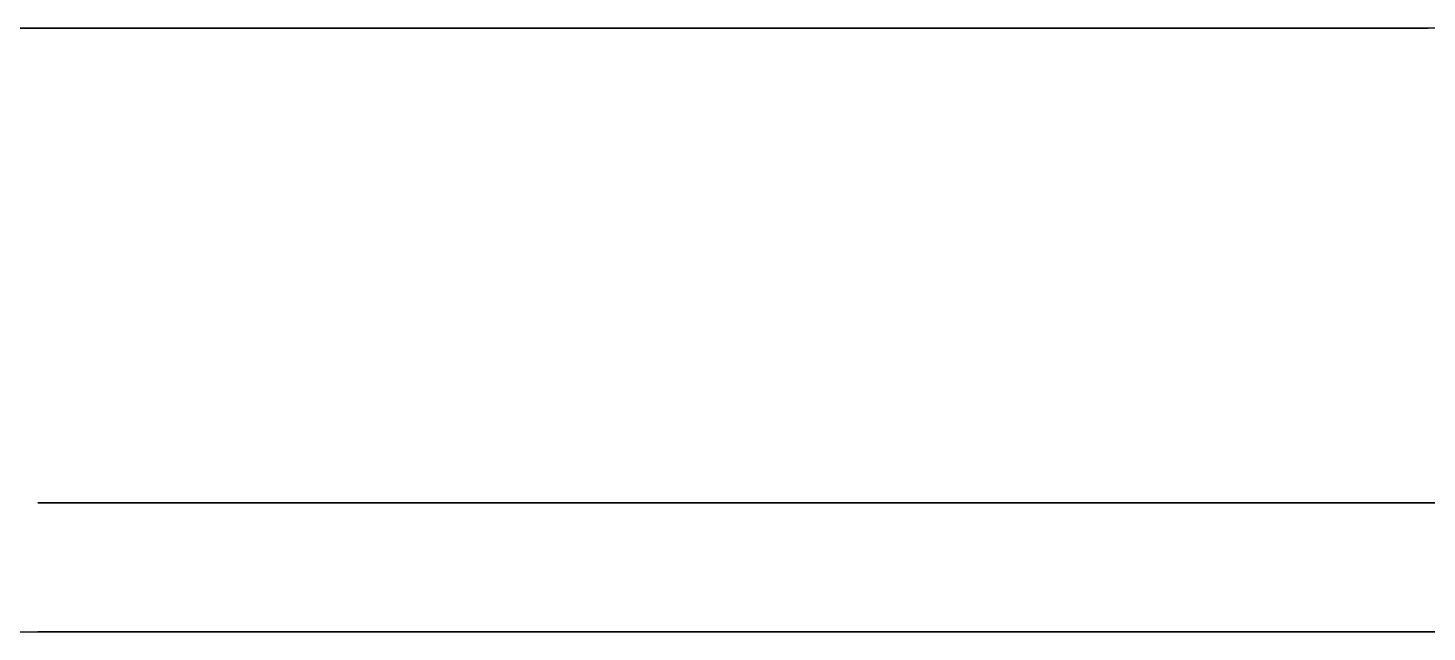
# Model space of a CAD drawing. Header units: metres. Extents: x 0 to 420, y 0 to 297.
# Drawn here: x 154.593 to 158.126, y 61.431 to 62.955 of the extents above; entities that cross this region are included whole.
import ezdxf

# ---------------------------------------------------------------- set-up
doc = ezdxf.new("R2010")
doc.units = ezdxf.units.M

msp = doc.modelspace()

# ---------------------------------------------------------------- linework, layer by layer
at = {"layer": 'GEOMETRY'}
for p, q in [((170.0863, 62.955), (148.6739, 62.955)), ((170.0863, 62.955), (149.6899, 62.955)), ((154.6299, 62.955), (154.5676, 62.955)), ((154.5676, 62.955), (154.6299, 62.955)), ((154.6299, 62.955), (154.5676, 62.955)), ((154.5676, 62.955), (154.6299, 62.955)), ((154.6922, 62.955), (154.6299, 62.955)), ((154.6299, 62.955), (154.6922, 62.955)), ((154.6922, 62.955), (154.6299, 62.955)), ((154.6299, 62.955), (154.6922, 62.955)), ((154.7619, 62.955), (154.6922, 62.955)), ((154.6922, 62.955), (154.7619, 62.955)), ((154.7619, 62.955), (154.6922, 62.955)), ((154.6922, 62.955), (154.7619, 62.955)), ((154.8316, 62.955), (154.7619, 62.955)), ((154.7619, 62.955), (154.8316, 62.955)), ((154.8316, 62.955), (154.7619, 62.955)), ((154.7619, 62.955), (154.8316, 62.955)), ((154.9013, 62.955), (154.8316, 62.955)), ((154.8316, 62.955), (154.9013, 62.955)), ((154.9013, 62.955), (154.8316, 62.955)), ((154.8316, 62.955), (154.9013, 62.955)), ((154.971, 62.955), (154.9013, 62.955)), ((154.9013, 62.955), (154.971, 62.955)), ((154.971, 62.955), (154.9013, 62.955)), ((154.9013, 62.955), (154.971, 62.955)), ((155.0434, 62.955), (154.971, 62.955)), ((154.971, 62.955), (155.0434, 62.955)), ((155.0434, 62.955), (154.971, 62.955)), ((154.971, 62.955), (155.0434, 62.955)), ((155.1197, 62.955), (155.0434, 62.955)), ((155.0434, 62.955), (155.1197, 62.955)), ((155.1197, 62.955), (155.0434, 62.955)), ((155.0434, 62.955), (155.1197, 62.955)), ((155.1959, 62.955), (155.1197, 62.955)), ((155.1197, 62.955), (155.1959, 62.955)), ((155.1959, 62.955), (155.1197, 62.955)), ((155.1197, 62.955), (155.1959, 62.955)), ((155.2721, 62.955), (155.1959, 62.955)), ((155.1959, 62.955), (155.2721, 62.955)), ((155.2721, 62.955), (155.1959, 62.955)), ((155.1959, 62.955), (155.2721, 62.955)), ((155.3483, 62.955), (155.2721, 62.955)), ((155.2721, 62.955), (155.3483, 62.955)), ((155.3483, 62.955), (155.2721, 62.955)), ((155.2721, 62.955), (155.3483, 62.955)), ((155.4294, 62.955), (155.3483, 62.955)), ((155.3483, 62.955), (155.4294, 62.955)), ((155.4294, 62.955), (155.3483, 62.955)), ((155.3483, 62.955), (155.4294, 62.955)), ((155.5112, 62.955), (155.4294, 62.955)), ((155.4294, 62.955), (155.5112, 62.955)), ((155.5112, 62.955), (155.4294, 62.955)), ((155.4294, 62.955), (155.5112, 62.955)), ((155.593, 62.955), (155.5112, 62.955)), ((155.5112, 62.955), (155.593, 62.955)), ((155.593, 62.955), (155.5112, 62.955)), ((155.5112, 62.955), (155.593, 62.955)), ((155.6748, 62.955), (155.593, 62.955)), ((155.593, 62.955), (155.6748, 62.955)), ((155.6748, 62.955), (155.593, 62.955)), ((155.593, 62.955), (155.6748, 62.955)), ((155.7579, 62.955), (155.6748, 62.955)), ((155.6748, 62.955), (155.7579, 62.955)), ((155.7579, 62.955), (155.6748, 62.955)), ((155.6748, 62.955), (155.7579, 62.955)), ((155.8442, 62.955), (155.7579, 62.955)), ((155.7579, 62.955), (155.8442, 62.955)), ((155.8442, 62.955), (155.7579, 62.955)), ((155.7579, 62.955), (155.8442, 62.955)), ((155.9305, 62.955), (155.8442, 62.955)), ((155.8442, 62.955), (155.9305, 62.955)), ((155.9305, 62.955), (155.8442, 62.955)), ((155.8442, 62.955), (155.9305, 62.955)), ((156.0169, 62.955), (155.9305, 62.955)), ((155.9305, 62.955), (156.0169, 62.955)), ((156.0169, 62.955), (155.9305, 62.955)), ((155.9305, 62.955), (156.0169, 62.955)), ((156.1032, 62.955), (156.0169, 62.955)), ((156.0169, 62.955), (156.1032, 62.955)), ((156.1032, 62.955), (156.0169, 62.955)), ((156.0169, 62.955), (156.1032, 62.955)), ((156.1921, 62.955), (156.1032, 62.955)), ((156.1032, 62.955), (156.1921, 62.955)), ((156.1921, 62.955), (156.1032, 62.955)), ((156.1032, 62.955), (156.1921, 62.955)), ((156.2819, 62.955), (156.1921, 62.955)), ((156.1921, 62.955), (156.2819, 62.955)), ((156.2819, 62.955), (156.1921, 62.955)), ((156.1921, 62.955), (156.2819, 62.955)), ((156.3717, 62.955), (156.2819, 62.955)), ((156.2819, 62.955), (156.3717, 62.955)), ((156.3717, 62.955), (156.2819, 62.955)), ((156.2819, 62.955), (156.3717, 62.955)), ((156.4615, 62.955), (156.3717, 62.955)), ((156.3717, 62.955), (156.4615, 62.955)), ((156.4615, 62.955), (156.3717, 62.955)), ((156.3717, 62.955), (156.4615, 62.955)), ((156.5516, 62.955), (156.4615, 62.955)), ((156.4615, 62.955), (156.5516, 62.955)), ((156.5516, 62.955), (156.4615, 62.955)), ((156.4615, 62.955), (156.5516, 62.955)), ((156.6438, 62.955), (156.5516, 62.955)), ((156.5516, 62.955), (156.6438, 62.955)), ((156.6438, 62.955), (156.5516, 62.955)), ((156.5516, 62.955), (156.6438, 62.955)), ((156.7359, 62.955), (156.6438, 62.955)), ((156.6438, 62.955), (156.7359, 62.955)), ((156.7359, 62.955), (156.6438, 62.955)), ((156.6438, 62.955), (156.7359, 62.955)), ((156.8281, 62.955), (156.7359, 62.955)), ((156.7359, 62.955), (156.8281, 62.955)), ((156.8281, 62.955), (156.7359, 62.955)), ((156.7359, 62.955), (156.8281, 62.955)), ((156.9202, 62.955), (156.8281, 62.955)), ((156.8281, 62.955), (156.9202, 62.955)), ((156.9202, 62.955), (156.8281, 62.955)), ((156.8281, 62.955), (156.9202, 62.955)), ((157.013, 62.955), (156.9202, 62.955)), ((156.9202, 62.955), (157.013, 62.955)), ((157.013, 62.955), (156.9202, 62.955)), ((156.9202, 62.955), (157.013, 62.955)), ((157.1063, 62.955), (157.013, 62.955)), ((157.013, 62.955), (157.1063, 62.955)), ((157.1063, 62.955), (157.013, 62.955)), ((157.013, 62.955), (157.1063, 62.955)), ((157.1996, 62.955), (157.1063, 62.955)), ((157.1063, 62.955), (157.1996, 62.955)), ((157.1996, 62.955), (157.1063, 62.955)), ((157.1063, 62.955), (157.1996, 62.955)), ((157.293, 62.955), (157.1996, 62.955)), ((157.1996, 62.955), (157.293, 62.955)), ((157.293, 62.955), (157.1996, 62.955)), ((157.1996, 62.955), (157.293, 62.955)), ((157.3863, 62.955), (157.293, 62.955)), ((157.293, 62.955), (157.3863, 62.955)), ((157.3863, 62.955), (157.293, 62.955)), ((157.293, 62.955), (157.3863, 62.955)), ((157.3863, 62.955), (157.4796, 62.955)), ((157.4796, 62.955), (157.3863, 62.955)), ((157.3863, 62.955), (157.4796, 62.955)), ((157.4796, 62.955), (157.3863, 62.955)), ((157.4796, 62.955), (157.5729, 62.955)), ((157.5729, 62.955), (157.4796, 62.955)), ((157.4796, 62.955), (157.5729, 62.955)), ((157.5729, 62.955), (157.4796, 62.955)), ((157.5729, 62.955), (157.6662, 62.955)), ((157.6662, 62.955), (157.5729, 62.955)), ((157.5729, 62.955), (157.6662, 62.955)), ((157.6662, 62.955), (157.5729, 62.955)), ((157.6662, 62.955), (157.7595, 62.955)), ((157.7595, 62.955), (157.6662, 62.955)), ((157.6662, 62.955), (157.7595, 62.955)), ((157.7595, 62.955), (157.6662, 62.955)), ((157.7595, 62.955), (157.8524, 62.955)), ((157.8524, 62.955), (157.7595, 62.955)), ((157.7595, 62.955), (157.8524, 62.955)), ((157.8524, 62.955), (157.7595, 62.955)), ((157.8524, 62.955), (157.9445, 62.955)), ((157.9445, 62.955), (157.8524, 62.955)), ((157.8524, 62.955), (157.9445, 62.955)), ((157.9445, 62.955), (157.8524, 62.955)), ((157.9445, 62.955), (158.0366, 62.955)), ((158.0366, 62.955), (157.9445, 62.955)), ((157.9445, 62.955), (158.0366, 62.955)), ((158.0366, 62.955), (157.9445, 62.955)), ((158.0366, 62.955), (158.1288, 62.955)), ((158.1288, 62.955), (158.0366, 62.955)), ((158.0366, 62.955), (158.1288, 62.955)), ((158.1288, 62.955), (158.0366, 62.955)), ((154.6215, 61.757), (154.6177, 61.757)), ((154.6177, 61.757), (154.6215, 61.757)), ((154.6215, 61.757), (154.6177, 61.757)), ((154.6177, 61.757), (154.6215, 61.757)), ((154.6253, 61.757), (154.6215, 61.757)), ((154.6215, 61.757), (154.6253, 61.757)), ((154.6253, 61.757), (154.6215, 61.757)), ((154.6215, 61.757), (154.6253, 61.757)), ((154.6291, 61.757), (154.6253, 61.757)), ((154.6253, 61.757), (154.6291, 61.757)), ((154.6291, 61.757), (154.6253, 61.757)), ((154.6253, 61.757), (154.6291, 61.757)), ((154.6329, 61.757), (154.6291, 61.757)), ((154.6291, 61.757), (154.6329, 61.757)), ((154.6329, 61.757), (154.6291, 61.757)), ((154.6291, 61.757), (154.6329, 61.757)), ((154.64, 61.757), (154.6329, 61.757)), ((154.6329, 61.757), (154.64, 61.757)), ((154.64, 61.757), (154.6329, 61.757)), ((154.6329, 61.757), (154.64, 61.757)), ((154.6513, 61.757), (154.64, 61.757)), ((154.64, 61.757), (154.6513, 61.757)), ((154.6513, 61.757), (154.64, 61.757)), ((154.64, 61.757), (154.6513, 61.757)), ((154.6627, 61.757), (154.6513, 61.757)), ((154.6513, 61.757), (154.6627, 61.757)), ((154.6627, 61.757), (154.6513, 61.757)), ((154.6513, 61.757), (154.6627, 61.757)), ((154.6741, 61.757), (154.6627, 61.757)), ((154.6627, 61.757), (154.6741, 61.757)), ((154.6741, 61.757), (154.6627, 61.757)), ((154.6627, 61.757), (154.6741, 61.757)), ((154.6855, 61.757), (154.6741, 61.757)), ((154.6741, 61.757), (154.6855, 61.757)), ((154.6855, 61.757), (154.6741, 61.757)), ((154.6741, 61.757), (154.6855, 61.757)), ((154.7032, 61.757), (154.6855, 61.757)), ((154.6855, 61.757), (154.7032, 61.757)), ((154.7032, 61.757), (154.6855, 61.757)), ((154.6855, 61.757), (154.7032, 61.757)), ((154.722, 61.757), (154.7032, 61.757)), ((154.7032, 61.757), (154.722, 61.757)), ((154.722, 61.757), (154.7032, 61.757)), ((154.7032, 61.757), (154.722, 61.757)), ((154.7408, 61.757), (154.722, 61.757)), ((154.722, 61.757), (154.7408, 61.757)), ((154.7408, 61.757), (154.722, 61.757)), ((154.722, 61.757), (154.7408, 61.757)), ((154.7596, 61.757), (154.7408, 61.757)), ((154.7408, 61.757), (154.7596, 61.757)), ((154.7596, 61.757), (154.7408, 61.757)), ((154.7408, 61.757), (154.7596, 61.757)), ((154.7805, 61.757), (154.7596, 61.757)), ((154.7596, 61.757), (154.7805, 61.757)), ((154.7805, 61.757), (154.7596, 61.757)), ((154.7596, 61.757), (154.7805, 61.757)), ((154.8065, 61.757), (154.7805, 61.757)), ((154.7805, 61.757), (154.8065, 61.757)), ((154.8065, 61.757), (154.7805, 61.757)), ((154.7805, 61.757), (154.8065, 61.757)), ((154.8324, 61.757), (154.8065, 61.757)), ((154.8065, 61.757), (154.8324, 61.757)), ((154.8324, 61.757), (154.8065, 61.757)), ((154.8065, 61.757), (154.8324, 61.757)), ((154.8584, 61.757), (154.8324, 61.757)), ((154.8324, 61.757), (154.8584, 61.757)), ((154.8584, 61.757), (154.8324, 61.757)), ((154.8324, 61.757), (154.8584, 61.757)), ((154.8844, 61.757), (154.8584, 61.757)), ((154.8584, 61.757), (154.8844, 61.757)), ((154.8844, 61.757), (154.8584, 61.757)), ((154.8584, 61.757), (154.8844, 61.757)), ((154.9153, 61.757), (154.8844, 61.757)), ((154.8844, 61.757), (154.9153, 61.757)), ((154.9153, 61.757), (154.8844, 61.757)), ((154.8844, 61.757), (154.9153, 61.757)), ((154.9482, 61.757), (154.9153, 61.757)), ((154.9153, 61.757), (154.9482, 61.757)), ((154.9482, 61.757), (154.9153, 61.757)), ((154.9153, 61.757), (154.9482, 61.757)), ((154.981, 61.757), (154.9482, 61.757)), ((154.9482, 61.757), (154.981, 61.757)), ((154.981, 61.757), (154.9482, 61.757)), ((154.9482, 61.757), (154.981, 61.757)), ((155.0139, 61.757), (154.981, 61.757)), ((154.981, 61.757), (155.0139, 61.757)), ((155.0139, 61.757), (154.981, 61.757)), ((154.981, 61.757), (155.0139, 61.757)), ((155.0477, 61.757), (155.0139, 61.757)), ((155.0139, 61.757), (155.0477, 61.757)), ((155.0477, 61.757), (155.0139, 61.757)), ((155.0139, 61.757), (155.0477, 61.757)), ((155.087, 61.757), (155.0477, 61.757)), ((155.0477, 61.757), (155.087, 61.757)), ((155.087, 61.757), (155.0477, 61.757)), ((155.0477, 61.757), (155.087, 61.757)), ((155.1263, 61.757), (155.087, 61.757)), ((155.087, 61.757), (155.1263, 61.757)), ((155.1263, 61.757), (155.087, 61.757)), ((155.087, 61.757), (155.1263, 61.757)), ((155.1656, 61.757), (155.1263, 61.757)), ((155.1263, 61.757), (155.1656, 61.757)), ((155.1656, 61.757), (155.1263, 61.757)), ((155.1263, 61.757), (155.1656, 61.757)), ((155.2049, 61.757), (155.1656, 61.757)), ((155.1656, 61.757), (155.2049, 61.757)), ((155.2049, 61.757), (155.1656, 61.757)), ((155.1656, 61.757), (155.2049, 61.757)), ((155.2476, 61.757), (155.2049, 61.757)), ((155.2049, 61.757), (155.2476, 61.757)), ((155.2476, 61.757), (155.2049, 61.757)), ((155.2049, 61.757), (155.2476, 61.757)), ((155.2928, 61.757), (155.2476, 61.757)), ((155.2476, 61.757), (155.2928, 61.757)), ((155.2928, 61.757), (155.2476, 61.757)), ((155.2476, 61.757), (155.2928, 61.757)), ((155.3381, 61.757), (155.2928, 61.757)), ((155.2928, 61.757), (155.3381, 61.757)), ((155.3381, 61.757), (155.2928, 61.757)), ((155.2928, 61.757), (155.3381, 61.757)), ((155.3833, 61.757), (155.3381, 61.757)), ((155.3381, 61.757), (155.3833, 61.757)), ((155.3833, 61.757), (155.3381, 61.757)), ((155.3381, 61.757), (155.3833, 61.757)), ((155.4286, 61.757), (155.3833, 61.757)), ((155.3833, 61.757), (155.4286, 61.757)), ((155.4286, 61.757), (155.3833, 61.757)), ((155.3833, 61.757), (155.4286, 61.757)), ((155.4792, 61.757), (155.4286, 61.757)), ((155.4286, 61.757), (155.4792, 61.757)), ((155.4792, 61.757), (155.4286, 61.757)), ((155.4286, 61.757), (155.4792, 61.757)), ((155.5299, 61.757), (155.4792, 61.757)), ((155.4792, 61.757), (155.5299, 61.757)), ((155.5299, 61.757), (155.4792, 61.757)), ((155.4792, 61.757), (155.5299, 61.757)), ((155.5805, 61.757), (155.5299, 61.757)), ((155.5299, 61.757), (155.5805, 61.757)), ((155.5805, 61.757), (155.5299, 61.757)), ((155.5299, 61.757), (155.5805, 61.757)), ((155.6311, 61.757), (155.5805, 61.757)), ((155.5805, 61.757), (155.6311, 61.757)), ((155.6311, 61.757), (155.5805, 61.757)), ((155.5805, 61.757), (155.6311, 61.757)), ((155.6838, 61.757), (155.6311, 61.757)), ((155.6311, 61.757), (155.6838, 61.757)), ((155.6838, 61.757), (155.6311, 61.757)), ((155.6311, 61.757), (155.6838, 61.757)), ((155.7392, 61.757), (155.6838, 61.757)), ((155.6838, 61.757), (155.7392, 61.757)), ((155.7392, 61.757), (155.6838, 61.757)), ((155.6838, 61.757), (155.7392, 61.757)), ((155.7946, 61.757), (155.7392, 61.757)), ((155.7392, 61.757), (155.7946, 61.757)), ((155.7946, 61.757), (155.7392, 61.757)), ((155.7392, 61.757), (155.7946, 61.757)), ((155.85, 61.757), (155.7946, 61.757)), ((155.7946, 61.757), (155.85, 61.757)), ((155.85, 61.757), (155.7946, 61.757)), ((155.7946, 61.757), (155.85, 61.757)), ((155.9054, 61.757), (155.85, 61.757)), ((155.85, 61.757), (155.9054, 61.757)), ((155.9054, 61.757), (155.85, 61.757)), ((155.85, 61.757), (155.9054, 61.757)), ((155.9642, 61.757), (155.9054, 61.757)), ((155.9054, 61.757), (155.9642, 61.757)), ((155.9642, 61.757), (155.9054, 61.757)), ((155.9054, 61.757), (155.9642, 61.757)), ((156.0237, 61.757), (155.9642, 61.757)), ((155.9642, 61.757), (156.0237, 61.757)), ((156.0237, 61.757), (155.9642, 61.757)), ((155.9642, 61.757), (156.0237, 61.757)), ((156.0831, 61.757), (156.0237, 61.757)), ((156.0237, 61.757), (156.0831, 61.757)), ((156.0831, 61.757), (156.0237, 61.757)), ((156.0237, 61.757), (156.0831, 61.757)), ((156.1426, 61.757), (156.0831, 61.757)), ((156.0831, 61.757), (156.1426, 61.757)), ((156.1426, 61.757), (156.0831, 61.757)), ((156.0831, 61.757), (156.1426, 61.757)), ((156.203, 61.757), (156.1426, 61.757)), ((156.1426, 61.757), (156.203, 61.757)), ((156.203, 61.757), (156.1426, 61.757)), ((156.1426, 61.757), (156.203, 61.757)), ((156.2657, 61.757), (156.203, 61.757)), ((156.203, 61.757), (156.2657, 61.757)), ((156.2657, 61.757), (156.203, 61.757)), ((156.203, 61.757), (156.2657, 61.757)), ((156.3284, 61.757), (156.2657, 61.757)), ((156.2657, 61.757), (156.3284, 61.757)), ((156.3284, 61.757), (156.2657, 61.757)), ((156.2657, 61.757), (156.3284, 61.757)), ((156.3912, 61.757), (156.3284, 61.757)), ((156.3284, 61.757), (156.3912, 61.757)), ((156.3912, 61.757), (156.3284, 61.757)), ((156.3284, 61.757), (156.3912, 61.757)), ((156.4539, 61.757), (156.3912, 61.757)), ((156.3912, 61.757), (156.4539, 61.757)), ((156.4539, 61.757), (156.3912, 61.757)), ((156.3912, 61.757), (156.4539, 61.757)), ((156.5185, 61.757), (156.4539, 61.757)), ((156.4539, 61.757), (156.5185, 61.757)), ((156.5185, 61.757), (156.4539, 61.757)), ((156.4539, 61.757), (156.5185, 61.757)), ((156.5837, 61.757), (156.5185, 61.757)), ((156.5185, 61.757), (156.5837, 61.757)), ((156.5837, 61.757), (156.5185, 61.757)), ((156.5185, 61.757), (156.5837, 61.757)), ((156.649, 61.757), (156.5837, 61.757)), ((156.5837, 61.757), (156.649, 61.757)), ((156.649, 61.757), (156.5837, 61.757)), ((156.5837, 61.757), (156.649, 61.757)), ((156.7143, 61.757), (156.649, 61.757)), ((156.649, 61.757), (156.7143, 61.757)), ((156.7143, 61.757), (156.649, 61.757)), ((156.649, 61.757), (156.7143, 61.757)), ((156.7798, 61.757), (156.7143, 61.757)), ((156.7143, 61.757), (156.7798, 61.757)), ((156.7798, 61.757), (156.7143, 61.757)), ((156.7143, 61.757), (156.7798, 61.757)), ((156.8467, 61.757), (156.7798, 61.757)), ((156.7798, 61.757), (156.8467, 61.757)), ((156.8467, 61.757), (156.7798, 61.757)), ((156.7798, 61.757), (156.8467, 61.757)), ((156.9137, 61.757), (156.8467, 61.757)), ((156.8467, 61.757), (156.9137, 61.757)), ((156.9137, 61.757), (156.8467, 61.757)), ((156.8467, 61.757), (156.9137, 61.757)), ((156.9806, 61.757), (156.9137, 61.757)), ((156.9137, 61.757), (156.9806, 61.757)), ((156.9806, 61.757), (156.9137, 61.757)), ((156.9137, 61.757), (156.9806, 61.757)), ((157.0476, 61.757), (156.9806, 61.757)), ((156.9806, 61.757), (157.0476, 61.757)), ((157.0476, 61.757), (156.9806, 61.757)), ((156.9806, 61.757), (157.0476, 61.757)), ((157.115, 61.757), (157.0476, 61.757)), ((157.0476, 61.757), (157.115, 61.757)), ((157.115, 61.757), (157.0476, 61.757)), ((157.0476, 61.757), (157.115, 61.757)), ((157.1829, 61.757), (157.115, 61.757)), ((157.115, 61.757), (157.1829, 61.757)), ((157.1829, 61.757), (157.115, 61.757)), ((157.115, 61.757), (157.1829, 61.757)), ((157.2507, 61.757), (157.1829, 61.757)), ((157.1829, 61.757), (157.2507, 61.757)), ((157.2507, 61.757), (157.1829, 61.757)), ((157.1829, 61.757), (157.2507, 61.757)), ((157.3185, 61.757), (157.2507, 61.757)), ((157.2507, 61.757), (157.3185, 61.757)), ((157.3185, 61.757), (157.2507, 61.757)), ((157.2507, 61.757), (157.3185, 61.757)), ((157.3863, 61.757), (157.3185, 61.757)), ((157.3185, 61.757), (157.3863, 61.757)), ((157.3863, 61.757), (157.3185, 61.757)), ((157.3185, 61.757), (157.3863, 61.757)), ((157.3863, 61.757), (157.4541, 61.757)), ((157.4541, 61.757), (157.3863, 61.757)), ((157.3863, 61.757), (157.4541, 61.757)), ((157.4541, 61.757), (157.3863, 61.757)), ((157.4541, 61.757), (157.5219, 61.757)), ((157.5219, 61.757), (157.4541, 61.757)), ((157.4541, 61.757), (157.5219, 61.757)), ((157.5219, 61.757), (157.4541, 61.757)), ((157.5219, 61.757), (157.5897, 61.757)), ((157.5897, 61.757), (157.5219, 61.757)), ((157.5219, 61.757), (157.5897, 61.757)), ((157.5897, 61.757), (157.5219, 61.757)), ((157.5897, 61.757), (157.6575, 61.757)), ((157.6575, 61.757), (157.5897, 61.757)), ((157.5897, 61.757), (157.6575, 61.757)), ((157.6575, 61.757), (157.5897, 61.757)), ((157.6575, 61.757), (157.725, 61.757)), ((157.725, 61.757), (157.6575, 61.757)), ((157.6575, 61.757), (157.725, 61.757)), ((157.725, 61.757), (157.6575, 61.757)), ((157.725, 61.757), (157.7919, 61.757)), ((157.7919, 61.757), (157.725, 61.757)), ((157.725, 61.757), (157.7919, 61.757)), ((157.7919, 61.757), (157.725, 61.757)), ((157.7919, 61.757), (157.8589, 61.757)), ((157.8589, 61.757), (157.7919, 61.757)), ((157.7919, 61.757), (157.8589, 61.757)), ((157.8589, 61.757), (157.7919, 61.757)), ((157.8589, 61.757), (157.9258, 61.757)), ((157.9258, 61.757), (157.8589, 61.757)), ((157.8589, 61.757), (157.9258, 61.757)), ((157.9258, 61.757), (157.8589, 61.757)), ((157.9258, 61.757), (157.9928, 61.757)), ((157.9928, 61.757), (157.9258, 61.757)), ((157.9258, 61.757), (157.9928, 61.757)), ((157.9928, 61.757), (157.9258, 61.757)), ((157.9928, 61.757), (158.0583, 61.757)), ((158.0583, 61.757), (157.9928, 61.757)), ((157.9928, 61.757), (158.0583, 61.757)), ((158.0583, 61.757), (157.9928, 61.757)), ((158.0583, 61.757), (158.1235, 61.757)), ((158.1235, 61.757), (158.0583, 61.757)), ((158.0583, 61.757), (158.1235, 61.757)), ((158.1235, 61.757), (158.0583, 61.757)), ((158.1235, 61.757), (158.1888, 61.757)), ((158.1888, 61.757), (158.1235, 61.757)), ((158.1235, 61.757), (158.1888, 61.757)), ((158.1888, 61.757), (158.1235, 61.757)), ((148.6739, 61.431), (170.0863, 61.431)), ((149.6899, 61.431), (170.0863, 61.431)), ((154.6215, 61.431), (154.6177, 61.431)), ((154.6177, 61.431), (154.6215, 61.431)), ((154.6215, 61.431), (154.6177, 61.431)), ((154.6177, 61.431), (154.6215, 61.431)), ((154.6253, 61.431), (154.6215, 61.431)), ((154.6215, 61.431), (154.6253, 61.431)), ((154.6253, 61.431), (154.6215, 61.431)), ((154.6215, 61.431), (154.6253, 61.431)), ((154.6291, 61.431), (154.6253, 61.431)), ((154.6253, 61.431), (154.6291, 61.431)), ((154.6291, 61.431), (154.6253, 61.431)), ((154.6253, 61.431), (154.6291, 61.431)), ((154.6329, 61.431), (154.6291, 61.431)), ((154.6291, 61.431), (154.6329, 61.431)), ((154.6329, 61.431), (154.6291, 61.431)), ((154.6291, 61.431), (154.6329, 61.431)), ((154.64, 61.431), (154.6329, 61.431)), ((154.6329, 61.431), (154.64, 61.431)), ((154.64, 61.431), (154.6329, 61.431)), ((154.6329, 61.431), (154.64, 61.431)), ((154.6513, 61.431), (154.64, 61.431)), ((154.64, 61.431), (154.6513, 61.431)), ((154.6513, 61.431), (154.64, 61.431)), ((154.64, 61.431), (154.6513, 61.431)), ((154.6627, 61.431), (154.6513, 61.431)), ((154.6513, 61.431), (154.6627, 61.431)), ((154.6627, 61.431), (154.6513, 61.431)), ((154.6513, 61.431), (154.6627, 61.431)), ((154.6741, 61.431), (154.6627, 61.431)), ((154.6627, 61.431), (154.6741, 61.431)), ((154.6741, 61.431), (154.6627, 61.431)), ((154.6627, 61.431), (154.6741, 61.431)), ((154.6855, 61.431), (154.6741, 61.431)), ((154.6741, 61.431), (154.6855, 61.431)), ((154.6855, 61.431), (154.6741, 61.431)), ((154.6741, 61.431), (154.6855, 61.431)), ((154.7032, 61.431), (154.6855, 61.431)), ((154.6855, 61.431), (154.7032, 61.431)), ((154.7032, 61.431), (154.6855, 61.431)), ((154.6855, 61.431), (154.7032, 61.431)), ((154.722, 61.431), (154.7032, 61.431)), ((154.7032, 61.431), (154.722, 61.431)), ((154.722, 61.431), (154.7032, 61.431)), ((154.7032, 61.431), (154.722, 61.431)), ((154.7408, 61.431), (154.722, 61.431)), ((154.722, 61.431), (154.7408, 61.431)), ((154.7408, 61.431), (154.722, 61.431)), ((154.722, 61.431), (154.7408, 61.431)), ((154.7596, 61.431), (154.7408, 61.431)), ((154.7408, 61.431), (154.7596, 61.431)), ((154.7596, 61.431), (154.7408, 61.431)), ((154.7408, 61.431), (154.7596, 61.431)), ((154.7805, 61.431), (154.7596, 61.431)), ((154.7596, 61.431), (154.7805, 61.431)), ((154.7805, 61.431), (154.7596, 61.431)), ((154.7596, 61.431), (154.7805, 61.431)), ((154.8065, 61.431), (154.7805, 61.431)), ((154.7805, 61.431), (154.8065, 61.431)), ((154.8065, 61.431), (154.7805, 61.431)), ((154.7805, 61.431), (154.8065, 61.431)), ((154.8324, 61.431), (154.8065, 61.431)), ((154.8065, 61.431), (154.8324, 61.431)), ((154.8324, 61.431), (154.8065, 61.431)), ((154.8065, 61.431), (154.8324, 61.431)), ((154.8584, 61.431), (154.8324, 61.431)), ((154.8324, 61.431), (154.8584, 61.431)), ((154.8584, 61.431), (154.8324, 61.431)), ((154.8324, 61.431), (154.8584, 61.431)), ((154.8844, 61.431), (154.8584, 61.431)), ((154.8584, 61.431), (154.8844, 61.431)), ((154.8844, 61.431), (154.8584, 61.431)), ((154.8584, 61.431), (154.8844, 61.431)), ((154.9153, 61.431), (154.8844, 61.431)), ((154.8844, 61.431), (154.9153, 61.431)), ((154.9153, 61.431), (154.8844, 61.431)), ((154.8844, 61.431), (154.9153, 61.431)), ((154.9482, 61.431), (154.9153, 61.431)), ((154.9153, 61.431), (154.9482, 61.431)), ((154.9482, 61.431), (154.9153, 61.431)), ((154.9153, 61.431), (154.9482, 61.431)), ((154.981, 61.431), (154.9482, 61.431)), ((154.9482, 61.431), (154.981, 61.431)), ((154.981, 61.431), (154.9482, 61.431)), ((154.9482, 61.431), (154.981, 61.431)), ((155.0139, 61.431), (154.981, 61.431)), ((154.981, 61.431), (155.0139, 61.431)), ((155.0139, 61.431), (154.981, 61.431)), ((154.981, 61.431), (155.0139, 61.431)), ((155.0477, 61.431), (155.0139, 61.431)), ((155.0139, 61.431), (155.0477, 61.431)), ((155.0477, 61.431), (155.0139, 61.431)), ((155.0139, 61.431), (155.0477, 61.431)), ((155.087, 61.431), (155.0477, 61.431)), ((155.0477, 61.431), (155.087, 61.431)), ((155.087, 61.431), (155.0477, 61.431)), ((155.0477, 61.431), (155.087, 61.431)), ((155.1263, 61.431), (155.087, 61.431)), ((155.087, 61.431), (155.1263, 61.431)), ((155.1263, 61.431), (155.087, 61.431)), ((155.087, 61.431), (155.1263, 61.431)), ((155.1656, 61.431), (155.1263, 61.431)), ((155.1263, 61.431), (155.1656, 61.431)), ((155.1656, 61.431), (155.1263, 61.431)), ((155.1263, 61.431), (155.1656, 61.431)), ((155.2049, 61.431), (155.1656, 61.431)), ((155.1656, 61.431), (155.2049, 61.431)), ((155.2049, 61.431), (155.1656, 61.431)), ((155.1656, 61.431), (155.2049, 61.431)), ((155.2476, 61.431), (155.2049, 61.431)), ((155.2049, 61.431), (155.2476, 61.431)), ((155.2476, 61.431), (155.2049, 61.431)), ((155.2049, 61.431), (155.2476, 61.431)), ((155.2928, 61.431), (155.2476, 61.431)), ((155.2476, 61.431), (155.2928, 61.431)), ((155.2928, 61.431), (155.2476, 61.431)), ((155.2476, 61.431), (155.2928, 61.431)), ((155.3381, 61.431), (155.2928, 61.431)), ((155.2928, 61.431), (155.3381, 61.431)), ((155.3381, 61.431), (155.2928, 61.431)), ((155.2928, 61.431), (155.3381, 61.431)), ((155.3833, 61.431), (155.3381, 61.431)), ((155.3381, 61.431), (155.3833, 61.431)), ((155.3833, 61.431), (155.3381, 61.431)), ((155.3381, 61.431), (155.3833, 61.431)), ((155.4286, 61.431), (155.3833, 61.431)), ((155.3833, 61.431), (155.4286, 61.431)), ((155.4286, 61.431), (155.3833, 61.431)), ((155.3833, 61.431), (155.4286, 61.431)), ((155.4792, 61.431), (155.4286, 61.431)), ((155.4286, 61.431), (155.4792, 61.431)), ((155.4792, 61.431), (155.4286, 61.431)), ((155.4286, 61.431), (155.4792, 61.431)), ((155.5299, 61.431), (155.4792, 61.431)), ((155.4792, 61.431), (155.5299, 61.431)), ((155.5299, 61.431), (155.4792, 61.431)), ((155.4792, 61.431), (155.5299, 61.431)), ((155.5805, 61.431), (155.5299, 61.431)), ((155.5299, 61.431), (155.5805, 61.431)), ((155.5805, 61.431), (155.5299, 61.431)), ((155.5299, 61.431), (155.5805, 61.431)), ((155.6311, 61.431), (155.5805, 61.431)), ((155.5805, 61.431), (155.6311, 61.431)), ((155.6311, 61.431), (155.5805, 61.431)), ((155.5805, 61.431), (155.6311, 61.431)), ((155.6838, 61.431), (155.6311, 61.431)), ((155.6311, 61.431), (155.6838, 61.431)), ((155.6838, 61.431), (155.6311, 61.431)), ((155.6311, 61.431), (155.6838, 61.431)), ((155.7392, 61.431), (155.6838, 61.431)), ((155.6838, 61.431), (155.7392, 61.431)), ((155.7392, 61.431), (155.6838, 61.431)), ((155.6838, 61.431), (155.7392, 61.431)), ((155.7946, 61.431), (155.7392, 61.431)), ((155.7392, 61.431), (155.7946, 61.431)), ((155.7946, 61.431), (155.7392, 61.431)), ((155.7392, 61.431), (155.7946, 61.431)), ((155.85, 61.431), (155.7946, 61.431)), ((155.7946, 61.431), (155.85, 61.431)), ((155.85, 61.431), (155.7946, 61.431)), ((155.7946, 61.431), (155.85, 61.431)), ((155.9054, 61.431), (155.85, 61.431)), ((155.85, 61.431), (155.9054, 61.431)), ((155.9054, 61.431), (155.85, 61.431)), ((155.85, 61.431), (155.9054, 61.431)), ((155.9642, 61.431), (155.9054, 61.431)), ((155.9054, 61.431), (155.9642, 61.431)), ((155.9642, 61.431), (155.9054, 61.431)), ((155.9054, 61.431), (155.9642, 61.431)), ((156.0237, 61.431), (155.9642, 61.431)), ((155.9642, 61.431), (156.0237, 61.431)), ((156.0237, 61.431), (155.9642, 61.431)), ((155.9642, 61.431), (156.0237, 61.431)), ((156.0831, 61.431), (156.0237, 61.431)), ((156.0237, 61.431), (156.0831, 61.431)), ((156.0831, 61.431), (156.0237, 61.431)), ((156.0237, 61.431), (156.0831, 61.431)), ((156.1426, 61.431), (156.0831, 61.431)), ((156.0831, 61.431), (156.1426, 61.431)), ((156.1426, 61.431), (156.0831, 61.431)), ((156.0831, 61.431), (156.1426, 61.431)), ((156.203, 61.431), (156.1426, 61.431)), ((156.1426, 61.431), (156.203, 61.431)), ((156.203, 61.431), (156.1426, 61.431)), ((156.1426, 61.431), (156.203, 61.431)), ((156.2657, 61.431), (156.203, 61.431)), ((156.203, 61.431), (156.2657, 61.431)), ((156.2657, 61.431), (156.203, 61.431)), ((156.203, 61.431), (156.2657, 61.431)), ((156.3284, 61.431), (156.2657, 61.431)), ((156.2657, 61.431), (156.3284, 61.431)), ((156.3284, 61.431), (156.2657, 61.431)), ((156.2657, 61.431), (156.3284, 61.431)), ((156.3912, 61.431), (156.3284, 61.431)), ((156.3284, 61.431), (156.3912, 61.431)), ((156.3912, 61.431), (156.3284, 61.431)), ((156.3284, 61.431), (156.3912, 61.431)), ((156.4539, 61.431), (156.3912, 61.431)), ((156.3912, 61.431), (156.4539, 61.431)), ((156.4539, 61.431), (156.3912, 61.431)), ((156.3912, 61.431), (156.4539, 61.431)), ((156.5185, 61.431), (156.4539, 61.431)), ((156.4539, 61.431), (156.5185, 61.431)), ((156.5185, 61.431), (156.4539, 61.431)), ((156.4539, 61.431), (156.5185, 61.431)), ((156.5837, 61.431), (156.5185, 61.431)), ((156.5185, 61.431), (156.5837, 61.431)), ((156.5837, 61.431), (156.5185, 61.431)), ((156.5185, 61.431), (156.5837, 61.431)), ((156.649, 61.431), (156.5837, 61.431)), ((156.5837, 61.431), (156.649, 61.431)), ((156.649, 61.431), (156.5837, 61.431)), ((156.5837, 61.431), (156.649, 61.431)), ((156.7143, 61.431), (156.649, 61.431)), ((156.649, 61.431), (156.7143, 61.431)), ((156.7143, 61.431), (156.649, 61.431)), ((156.649, 61.431), (156.7143, 61.431)), ((156.7798, 61.431), (156.7143, 61.431)), ((156.7143, 61.431), (156.7798, 61.431)), ((156.7798, 61.431), (156.7143, 61.431)), ((156.7143, 61.431), (156.7798, 61.431)), ((156.8467, 61.431), (156.7798, 61.431)), ((156.7798, 61.431), (156.8467, 61.431)), ((156.8467, 61.431), (156.7798, 61.431)), ((156.7798, 61.431), (156.8467, 61.431)), ((156.9137, 61.431), (156.8467, 61.431)), ((156.8467, 61.431), (156.9137, 61.431)), ((156.9137, 61.431), (156.8467, 61.431)), ((156.8467, 61.431), (156.9137, 61.431)), ((156.9806, 61.431), (156.9137, 61.431)), ((156.9137, 61.431), (156.9806, 61.431)), ((156.9806, 61.431), (156.9137, 61.431)), ((156.9137, 61.431), (156.9806, 61.431)), ((157.0476, 61.431), (156.9806, 61.431)), ((156.9806, 61.431), (157.0476, 61.431)), ((157.0476, 61.431), (156.9806, 61.431)), ((156.9806, 61.431), (157.0476, 61.431)), ((157.115, 61.431), (157.0476, 61.431)), ((157.0476, 61.431), (157.115, 61.431)), ((157.115, 61.431), (157.0476, 61.431)), ((157.0476, 61.431), (157.115, 61.431)), ((157.1829, 61.431), (157.115, 61.431)), ((157.115, 61.431), (157.1829, 61.431)), ((157.1829, 61.431), (157.115, 61.431)), ((157.115, 61.431), (157.1829, 61.431)), ((157.2507, 61.431), (157.1829, 61.431)), ((157.1829, 61.431), (157.2507, 61.431)), ((157.2507, 61.431), (157.1829, 61.431)), ((157.1829, 61.431), (157.2507, 61.431)), ((157.3185, 61.431), (157.2507, 61.431)), ((157.2507, 61.431), (157.3185, 61.431)), ((157.3185, 61.431), (157.2507, 61.431)), ((157.2507, 61.431), (157.3185, 61.431)), ((157.3863, 61.431), (157.3185, 61.431)), ((157.3185, 61.431), (157.3863, 61.431)), ((157.3863, 61.431), (157.3185, 61.431)), ((157.3185, 61.431), (157.3863, 61.431)), ((157.3863, 61.431), (157.4541, 61.431)), ((157.4541, 61.431), (157.3863, 61.431)), ((157.3863, 61.431), (157.4541, 61.431)), ((157.4541, 61.431), (157.3863, 61.431)), ((157.4541, 61.431), (157.5219, 61.431)), ((157.5219, 61.431), (157.4541, 61.431)), ((157.4541, 61.431), (157.5219, 61.431)), ((157.5219, 61.431), (157.4541, 61.431)), ((157.5219, 61.431), (157.5897, 61.431)), ((157.5897, 61.431), (157.5219, 61.431)), ((157.5219, 61.431), (157.5897, 61.431)), ((157.5897, 61.431), (157.5219, 61.431)), ((157.5897, 61.431), (157.6575, 61.431)), ((157.6575, 61.431), (157.5897, 61.431)), ((157.5897, 61.431), (157.6575, 61.431)), ((157.6575, 61.431), (157.5897, 61.431)), ((157.6575, 61.431), (157.725, 61.431)), ((157.725, 61.431), (157.6575, 61.431)), ((157.6575, 61.431), (157.725, 61.431)), ((157.725, 61.431), (157.6575, 61.431)), ((157.725, 61.431), (157.7919, 61.431)), ((157.7919, 61.431), (157.725, 61.431)), ((157.725, 61.431), (157.7919, 61.431)), ((157.7919, 61.431), (157.725, 61.431)), ((157.7919, 61.431), (157.8589, 61.431)), ((157.8589, 61.431), (157.7919, 61.431)), ((157.7919, 61.431), (157.8589, 61.431)), ((157.8589, 61.431), (157.7919, 61.431)), ((157.8589, 61.431), (157.9258, 61.431)), ((157.9258, 61.431), (157.8589, 61.431)), ((157.8589, 61.431), (157.9258, 61.431)), ((157.9258, 61.431), (157.8589, 61.431)), ((157.9258, 61.431), (157.9928, 61.431)), ((157.9928, 61.431), (157.9258, 61.431)), ((157.9258, 61.431), (157.9928, 61.431)), ((157.9928, 61.431), (157.9258, 61.431)), ((157.9928, 61.431), (158.0583, 61.431)), ((158.0583, 61.431), (157.9928, 61.431)), ((157.9928, 61.431), (158.0583, 61.431)), ((158.0583, 61.431), (157.9928, 61.431)), ((158.0583, 61.431), (158.1235, 61.431)), ((158.1235, 61.431), (158.0583, 61.431)), ((158.0583, 61.431), (158.1235, 61.431)), ((158.1235, 61.431), (158.0583, 61.431)), ((158.1235, 61.431), (158.1888, 61.431)), ((158.1888, 61.431), (158.1235, 61.431)), ((158.1235, 61.431), (158.1888, 61.431)), ((158.1888, 61.431), (158.1235, 61.431))]:
    msp.add_line(p, q, dxfattribs=at)

doc.saveas('drawing.dxf')
